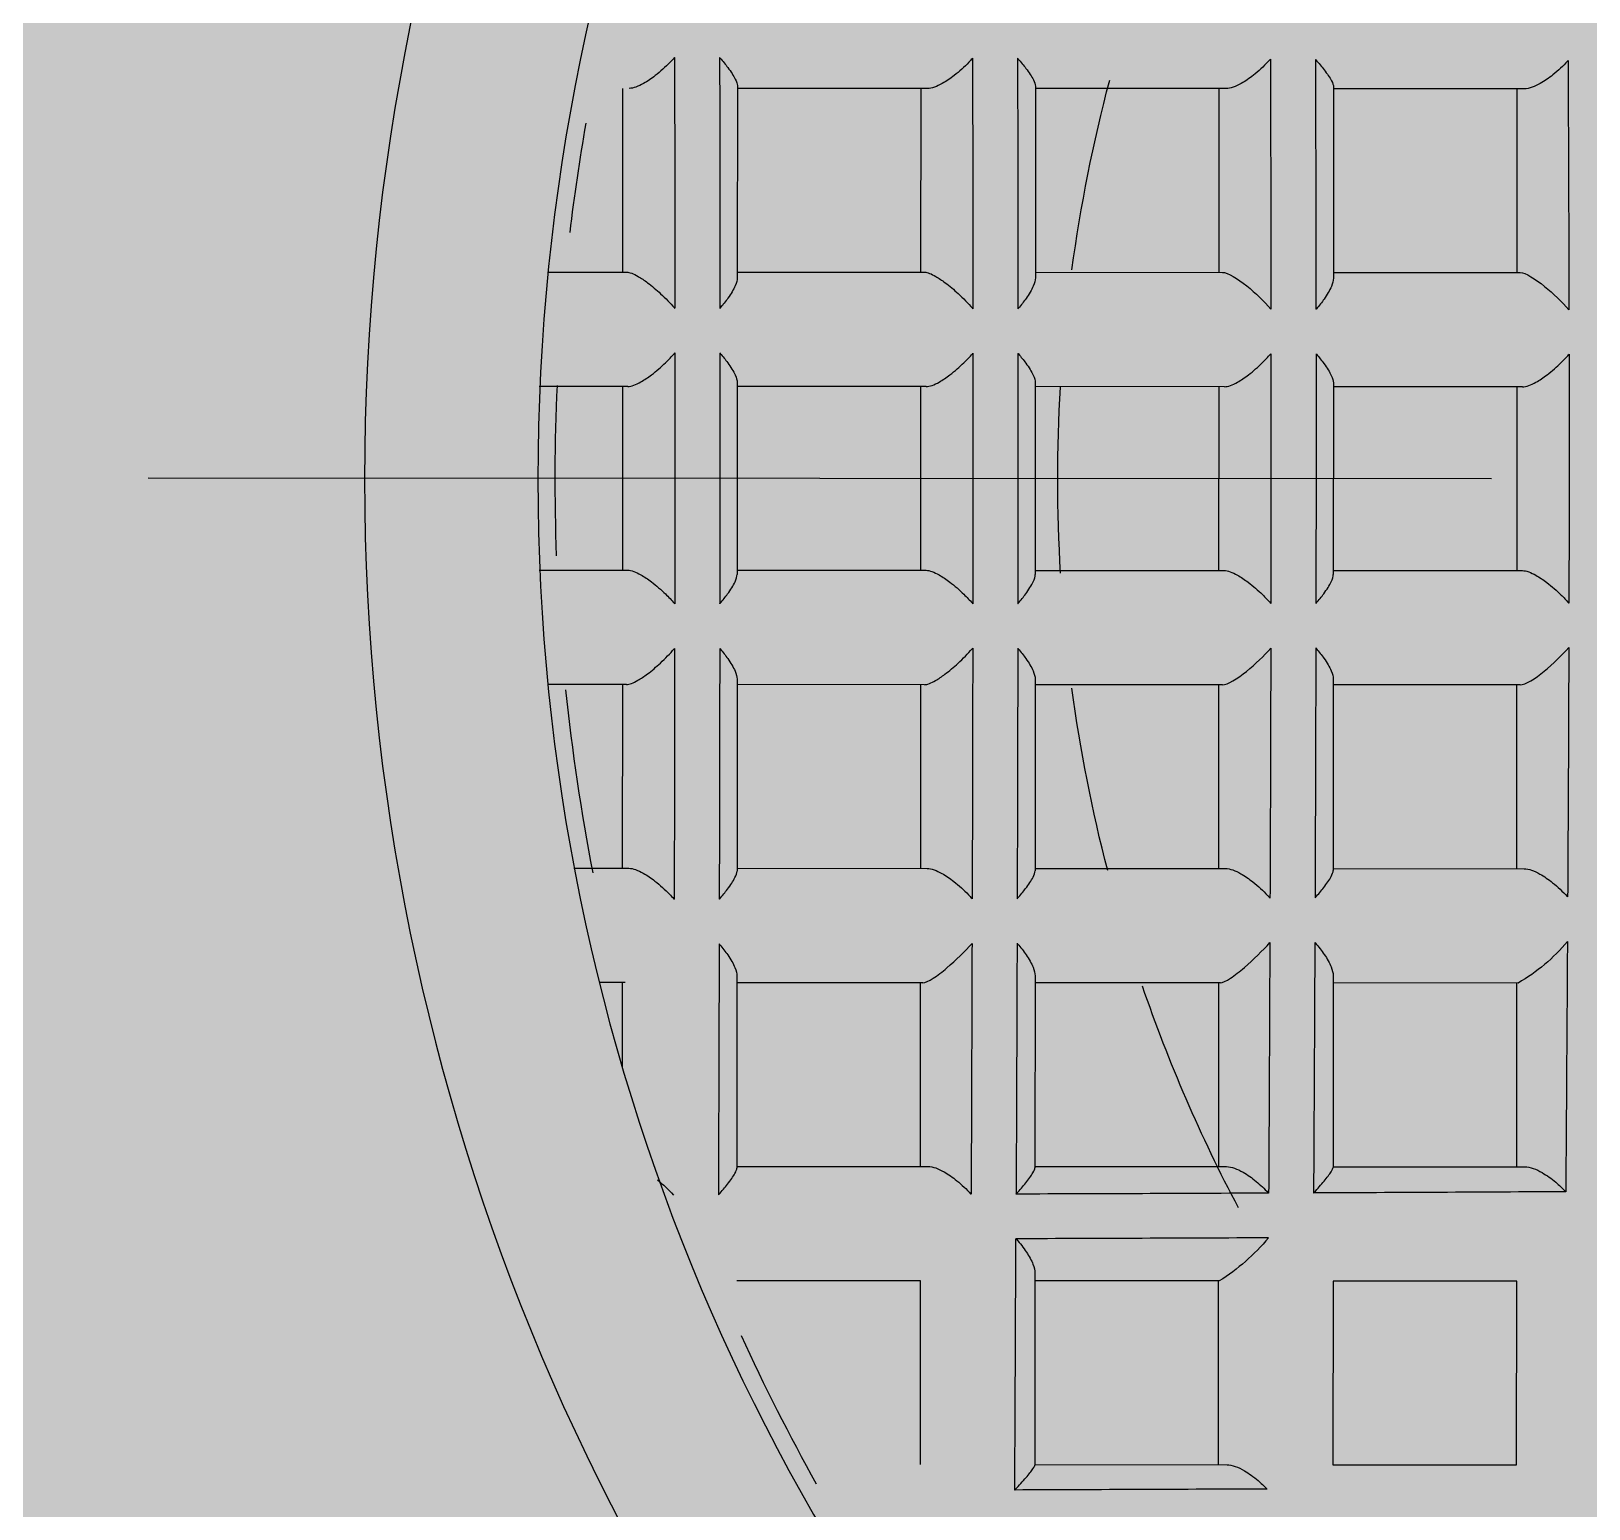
# Model space of a CAD drawing. Header units: millimetres. Extents: x 307301 to 459443, y -2888111 to -2805601.
# Drawn here: x 451690.309 to 451694.658, y -2883732.925 to -2883728.799 of the extents above; entities that cross this region are included whole.
import ezdxf

# ---------------------------------------------------------------- set-up
doc = ezdxf.new("R2010")
doc.units = ezdxf.units.MM
doc.header["$LTSCALE"] = 10
doc.header["$MEASUREMENT"] = 0
doc.linetypes.add('CENTER2', pattern=[1.125, 0.75, -0.125, 0.125, -0.125])
for name, color, linetype in [('$DDT_AUDIT_GENERATED_(131)', 7, 'Continuous'), ('$DDT_AUDIT_GENERATED_(159)', 7, 'Continuous'), ('$DDT_AUDIT_GENERATED_(15E)', 7, 'Continuous'), ('$DDT_AUDIT_GENERATED_(224)', 7, 'Continuous'), ('$DDT_AUDIT_GENERATED_(77)', 7, 'Continuous'), ('$DDT_AUDIT_GENERATED_(7E)', 7, 'Continuous'), ('$DDT_AUDIT_GENERATED_(901)', 7, 'Continuous'), ('$DDT_AUDIT_GENERATED_(E33)', 7, 'Continuous'), ('BMA  furniture', 6, 'Continuous'), ('Default', 7, 'Continuous'), ('Furniture - Plan', 3, 'Continuous')]:
    doc.layers.add(name, color=color, linetype=linetype)

# ---------------------------------------------------------------- blocks, each defined once
blk = doc.blocks.new('TUFTUFTU')
at = {"layer": 'Furniture - Plan', "ltscale": 0.01}
h = blk.add_hatch(color=250, dxfattribs=at)
h.dxf.hatch_style = 1
h.set_gradient(color1=(51, 51, 51), color2=(105, 105, 105), one_color=1, tint=0.41, name='INVCYLINDER')
edge = h.paths.add_edge_path()
edge.add_arc((1413476.9385, -245799.0001), 296.5262, 0, 360)
at = {"layer": '$DDT_AUDIT_GENERATED_(131)', "color": 6, "linetype": 'Continuous'}
for start, end in [(6.87565, 9.9396), (357.87453, 2.60321), (348.99827, 354.13679), (330.83897, 335.46196)]:
    blk.add_arc((1413476.9385, -245799.0001), 11.5165, start, end, dxfattribs=at)
at = {"layer": '$DDT_AUDIT_GENERATED_(159)', "color": 6, "linetype": 'Continuous'}
for start, end in [(7.72061, 14.82297), (356.55185, 3.38277), (345.46772, 352.29864), (332.14559, 341.03214)]:
    blk.add_arc((1413476.9385, -245799.0001), 8.71, start, end, dxfattribs=at)
at = {"layer": '$DDT_AUDIT_GENERATED_(15E)', "color": 3, "linetype": 'Continuous'}
for radius in [295.9456, 295.5585]:
    blk.add_circle((1413476.9385, -245799.0001), radius, dxfattribs=at)
at = {"layer": '$DDT_AUDIT_GENERATED_(224)', "color": 3, "linetype": 'Continuous'}
for radius in [300, 296.5262, 296.1324]:
    blk.add_circle((1413476.9385, -245799.0001), radius, dxfattribs=at)
at = {"layer": '$DDT_AUDIT_GENERATED_(77)', "color": 6, "linetype": 'Continuous'}
for radius in [20.2846, 17.9619, 12.5811]:
    blk.add_circle((1413476.9385, -245799.0001), radius, dxfattribs=at)
blk.add_arc((1413476.9385, -245799.0001), 18.0296, 345.02605, 285.02605, dxfattribs=at)
at = {"layer": '$DDT_AUDIT_GENERATED_(7E)', "color": 6, "linetype": 'Continuous'}
for radius in [62.9054, 61.937]:
    blk.add_circle((1413476.9385, -245799.0001), radius, dxfattribs=at)
at = {"layer": '$DDT_AUDIT_GENERATED_(901)', "color": 6, "linetype": 'Continuous'}
for p, q in [((1413483.0416, -245796.8198), (1413484.1087, -245796.8193)), ((1413483.0833, -245797.8456), (1413483.0828, -245796.8198)), ((1413484.1087, -245796.8077), (1413484.1092, -245797.8777)), ((1413484.7088, -245796.819), (1413485.7732, -245796.8185)), ((1413484.7479, -245797.8449), (1413484.7474, -245796.819)), ((1413485.7732, -245796.8046), (1413485.7737, -245797.8758)), ((1413486.3753, -245796.8183), (1413487.4378, -245796.8178)), ((1413486.4124, -245797.8441), (1413486.412, -245796.8183)), ((1413487.4378, -245796.8021), (1413487.4383, -245797.8742)), ((1413488.077, -245797.8433), (1413488.0766, -245796.8175)), ((1413484.1091, -245797.8451), (1413483.0658, -245797.8456)), ((1413485.7737, -245797.8444), (1413484.7286, -245797.8449)), ((1413487.4383, -245797.8436), (1413486.392, -245797.8441)), ((1413488.4977, -245797.8431), (1413488.0557, -245797.8434)), ((1413483.0529, -245798.4844), (1413484.1094, -245798.4839)), ((1413483.0841, -245799.5102), (1413483.0836, -245798.4843)), ((1413484.1094, -245798.4621), (1413484.1099, -245799.5315)), ((1413484.7185, -245798.4836), (1413485.774, -245798.4831)), ((1413484.7486, -245799.5094), (1413484.7482, -245798.4836)), ((1413485.774, -245798.4606), (1413485.7745, -245799.5315)), ((1413486.3837, -245798.4828), (1413487.4386, -245798.4824)), ((1413486.4132, -245799.5087), (1413486.4127, -245798.4828)), ((1413487.4386, -245798.4593), (1413487.4391, -245799.5313)), ((1413488.0487, -245798.4821), (1413488.5445, -245798.4819)), ((1413488.0778, -245799.5079), (1413488.0773, -245798.4821)), ((1413484.1099, -245799.5097), (1413483.0533, -245799.5102)), ((1413485.7745, -245799.509), (1413484.7189, -245799.5094)), ((1413487.439, -245799.5082), (1413486.3842, -245799.5087)), ((1413488.545, -245799.5077), (1413488.0492, -245799.5079)), ((1413483.0669, -245800.1489), (1413484.1102, -245800.1484)), ((1413483.0848, -245801.1748), (1413483.0843, -245800.1489)), ((1413484.1102, -245800.1159), (1413484.1107, -245801.1859)), ((1413484.7296, -245800.1482), (1413485.7748, -245800.1477)), ((1413484.7494, -245801.174), (1413484.7489, -245800.1482)), ((1413485.7747, -245800.1163), (1413485.7752, -245801.1875)), ((1413486.393, -245800.1474), (1413487.4393, -245800.1469)), ((1413486.414, -245801.1732), (1413486.4135, -245800.1474)), ((1413487.4393, -245800.1164), (1413487.4398, -245801.1885)), ((1413488.0568, -245800.1467), (1413488.4988, -245800.1465)), ((1413488.0785, -245801.1725), (1413488.0781, -245800.1466)), ((1413484.1107, -245801.1743), (1413483.0436, -245801.1748)), ((1413485.7752, -245801.1735), (1413484.7108, -245801.174)), ((1413487.4398, -245801.1728), (1413486.3773, -245801.1733)), ((1413488.3517, -245801.1724), (1413488.0433, -245801.1725)), ((1413483.0783, -245801.8135), (1413484.1109, -245801.813)), ((1413483.0856, -245802.8393), (1413483.0851, -245801.8135)), ((1413484.1109, -245801.7721), (1413484.1114, -245802.8433)), ((1413484.7396, -245801.8127), (1413485.7755, -245801.8123)), ((1413484.7501, -245802.8386), (1413484.7497, -245801.8127)), ((1413485.7755, -245801.7735), (1413485.776, -245802.8452)), ((1413486.4018, -245801.812), (1413487.4401, -245801.8115)), ((1413486.4147, -245802.8378), (1413486.4143, -245801.812)), ((1413487.4401, -245801.7744), (1413487.4406, -245802.8467)), ((1413488.0645, -245801.8112), (1413488.2064, -245801.8112)), ((1413488.079, -245802.2807), (1413488.0788, -245801.8112)), ((1413484.1114, -245802.8389), (1413483.0389, -245802.8394)), ((1413485.776, -245802.8381), (1413484.7057, -245802.8386)), ((1413487.4406, -245802.8373), (1413486.3723, -245802.8378)), ((1413483.0859, -245803.4781), (1413484.1117, -245803.4776)), ((1413483.0863, -245804.5039), (1413483.0859, -245803.4781)), ((1413484.1117, -245803.4776), (1413484.1122, -245804.5034)), ((1413484.7466, -245803.4773), (1413485.7763, -245803.4768)), ((1413484.7509, -245804.5031), (1413484.7504, -245803.4773)), ((1413485.7763, -245803.4329), (1413485.7767, -245804.5054)), ((1413486.415, -245803.4765), (1413487.4408, -245803.4761)), ((1413486.4155, -245804.5024), (1413486.415, -245803.4765)), ((1413484.1122, -245804.5034), (1413483.0863, -245804.5039)), ((1413485.7767, -245804.5027), (1413484.7035, -245804.5032))]:
    blk.add_line(p, q, dxfattribs=at)
for centre, radius, start, end in [((1413995.6419, -245799.2029), 512.8489, 179.716146, 179.87172), ((1414180.2063, -245798.9554), 696.0001, 179.8106544, 179.9255575), ((1414217.9062, -245798.9191), 733.4484, 179.8230805, 179.9321547), ((1414455.6156, -245798.7337), 969.7447, 179.876862, 179.9594952), ((1414502.4548, -245798.7024), 1016.3323, 179.88423, 179.9630951), ((1414790.5442, -245798.5284), 1303.0087, 179.9171909, 179.9787797), ((1414846.2534, -245798.4971), 1358.4663, 179.9218647, 179.9809504), ((1413844.9929, -245798.8327), 362.1995, 179.916101, 180.136005), ((1414038.0081, -245798.7449), 553.8017, 179.953918, 180.098188), ((1414076.7085, -245798.7273), 592.2505, 179.9585714, 180.0935344), ((1414318.3282, -245798.6175), 832.4573, 179.9779476, 180.0741581), ((1414365.6842, -245798.5959), 879.5616, 179.9805106, 180.0715951), ((1414655.9084, -245798.464), 1168.373, 179.9917209, 180.0603848), ((1414711.92, -245798.4385), 1224.1329, 179.9932779, 180.0588278), ((1413995.6763, -245798.3253), 512.8837, 180.180391, 180.335955), ((1414180.1835, -245798.4052), 695.9775, 180.1265464, 180.2414532), ((1414217.9272, -245798.4071), 733.4695, 180.1199526, 180.2290237), ((1414455.6004, -245798.3765), 969.7297, 180.0926099, 180.1752443), ((1414502.4689, -245798.3651), 1016.3466, 180.0890112, 180.1678752), ((1414790.5333, -245798.2772), 1302.998, 180.0733257, 180.1349151), ((1414846.2636, -245798.2577), 1358.4766, 180.0711556, 180.1302407), ((1415280.72, -245790.5794), 1797.9508, 180.3505943, 180.3951348), ((1413483.5757, -245800.9448), 1.001, 219.46289, 240.20448), ((1414950.9976, -245795.0155), 1466.799, 180.256692, 180.3113365), ((1414948.7623, -245795.3532), 1464.3111, 180.2439504, 180.2986971), ((1415050.2396, -245796.462), 1564.372, 180.1878766, 180.2391692), ((1415082.0814, -245796.576), 1595.9618, 180.180084, 180.2303692), ((1415310.6974, -245796.9832), 1823.1637, 180.144928, 180.1889829), ((1413488.3398, -245803.4855), 0.7316, 128.47987, 138.13419), ((1413488.4935, -244824.8103), 978.1849, 269.6672088, 269.7496923), ((1413490.2053, -244434.0205), 1368.9784, 269.7600073, 269.8190252), ((1413490.7032, -244339.098), 1464.1516, 269.756176, 269.8113478), ((1413485.3668, -245802.4951), 1.1616, 219.65621, 237.73232), ((1413492.2355, -244057.5675), 1747.0886, 269.7456541, 269.7918495)]:
    blk.add_arc(centre, radius, start, end, dxfattribs=at)
for points, knots in [([(1413482.7993, -245796.6622), (1413482.8002, -245796.6631), (1413482.801, -245796.664), (1413482.8019, -245796.665), (1413482.8267, -245796.6921), (1413482.8546, -245796.7184), (1413482.8837, -245796.7417), (1413482.9065, -245796.7599), (1413482.9306, -245796.7767), (1413482.9542, -245796.79), (1413482.9699, -245796.7988), (1413482.9857, -245796.8063), (1413483.0005, -245796.8115), (1413483.0154, -245796.8168), (1413483.0296, -245796.8198), (1413483.0416, -245796.8198)], [0, 0, 0, 0, 0.012042, 0.012042, 0.012042, 0.36189, 0.36189, 0.36189, 0.635674, 0.635674, 0.635674, 0.816818, 0.816818, 0.816818, 1, 1, 1, 1]), ([(1413484.21, -245796.6554), (1413484.2093, -245796.6562), (1413484.2085, -245796.6571), (1413484.2077, -245796.6579), (1413484.1908, -245796.677), (1413484.1752, -245796.6956), (1413484.1615, -245796.7133), (1413484.1442, -245796.7357), (1413484.1296, -245796.7569), (1413484.1201, -245796.7748), (1413484.1131, -245796.788), (1413484.1087, -245796.7997), (1413484.1087, -245796.8077)], [0, 0, 0, 0, 0.013976, 0.013976, 0.013976, 0.321504, 0.321504, 0.321504, 0.711834, 0.711834, 0.711834, 1, 1, 1, 1]), ([(1413484.4614, -245796.6544), (1413484.4622, -245796.6553), (1413484.4631, -245796.6562), (1413484.4639, -245796.6572), (1413484.4675, -245796.6611), (1413484.4711, -245796.665), (1413484.4748, -245796.6689), (1413484.4997, -245796.6954), (1413484.5276, -245796.7212), (1413484.5564, -245796.744), (1413484.5786, -245796.7614), (1413484.6019, -245796.7775), (1413484.6247, -245796.7903), (1413484.6399, -245796.7988), (1413484.6552, -245796.8061), (1413484.6694, -245796.8111), (1413484.6838, -245796.8161), (1413484.6974, -245796.819), (1413484.7088, -245796.819)], [0, 0, 0, 0, 0.011715, 0.011715, 0.011715, 0.060732, 0.060732, 0.060732, 0.397296, 0.397296, 0.397296, 0.654831, 0.654831, 0.654831, 0.826479, 0.826479, 0.826479, 1, 1, 1, 1]), ([(1413485.8731, -245796.6495), (1413485.8724, -245796.6504), (1413485.8716, -245796.6513), (1413485.8708, -245796.6521), (1413485.8546, -245796.6706), (1413485.8396, -245796.6887), (1413485.8264, -245796.7061), (1413485.809, -245796.7289), (1413485.7943, -245796.7508), (1413485.7848, -245796.7695), (1413485.7777, -245796.7833), (1413485.7732, -245796.7957), (1413485.7732, -245796.8046)], [0, 0, 0, 0, 0.014142, 0.014142, 0.014142, 0.312027, 0.312027, 0.312027, 0.706914, 0.706914, 0.706914, 1, 1, 1, 1]), ([(1413486.1246, -245796.6488), (1413486.1254, -245796.6497), (1413486.1262, -245796.6507), (1413486.1271, -245796.6516), (1413486.1331, -245796.6583), (1413486.1393, -245796.665), (1413486.1456, -245796.6716), (1413486.1705, -245796.6976), (1413486.1983, -245796.7229), (1413486.2269, -245796.7453), (1413486.2486, -245796.7622), (1413486.2714, -245796.7778), (1413486.2935, -245796.7902), (1413486.3084, -245796.7986), (1413486.3233, -245796.8056), (1413486.3372, -245796.8105), (1413486.3511, -245796.8155), (1413486.3643, -245796.8183), (1413486.3753, -245796.8183)], [0, 0, 0, 0, 0.0115, 0.0115, 0.0115, 0.093513, 0.093513, 0.093513, 0.420477, 0.420477, 0.420477, 0.667211, 0.667211, 0.667211, 0.832727, 0.832727, 0.832727, 1, 1, 1, 1]), ([(1413487.5368, -245796.6451), (1413487.536, -245796.646), (1413487.5353, -245796.6469), (1413487.5345, -245796.6478), (1413487.5187, -245796.6659), (1413487.504, -245796.6838), (1413487.4911, -245796.7009), (1413487.4737, -245796.7241), (1413487.459, -245796.7464), (1413487.4494, -245796.7655), (1413487.4423, -245796.7798), (1413487.4378, -245796.7927), (1413487.4378, -245796.8021)], [0, 0, 0, 0, 0.014252, 0.014252, 0.014252, 0.306746, 0.306746, 0.306746, 0.70396, 0.70396, 0.70396, 1, 1, 1, 1]), ([(1413487.7883, -245796.6446), (1413487.7892, -245796.6455), (1413487.79, -245796.6464), (1413487.7908, -245796.6474), (1413487.7986, -245796.6561), (1413487.8067, -245796.6648), (1413487.815, -245796.6733), (1413487.8399, -245796.6989), (1413487.8675, -245796.7239), (1413487.8959, -245796.746), (1413487.9172, -245796.7625), (1413487.9396, -245796.7778), (1413487.9612, -245796.7899), (1413487.9759, -245796.7982), (1413487.9906, -245796.8051), (1413488.0041, -245796.8099), (1413488.0178, -245796.8148), (1413488.0307, -245796.8175), (1413488.0413, -245796.8175)], [0, 0, 0, 0, 0.011348, 0.011348, 0.011348, 0.116907, 0.116907, 0.116907, 0.436701, 0.436701, 0.436701, 0.675798, 0.675798, 0.675798, 0.837062, 0.837062, 0.837062, 1, 1, 1, 1]), ([(1413483.0658, -245797.8456), (1413483.0384, -245797.8456), (1413482.9809, -245797.8821), (1413482.8806, -245797.9637), (1413482.8336, -245798.01), (1413482.7943, -245798.0547)], [0, 0, 0, 0, 0.5, 0.5, 1, 1, 1, 1]), ([(1413484.1092, -245797.8777), (1413484.1092, -245797.8908), (1413484.1136, -245797.9068), (1413484.1208, -245797.9238), (1413484.1301, -245797.9456), (1413484.1443, -245797.9696), (1413484.1612, -245797.9936), (1413484.174, -245798.0117), (1413484.1886, -245798.0302), (1413484.2044, -245798.0484), (1413484.2052, -245798.0493), (1413484.206, -245798.0502), (1413484.2068, -245798.0511)], [0, 0, 0, 0, 0.30264, 0.30264, 0.30264, 0.692716, 0.692716, 0.692716, 0.985046, 0.985046, 0.985046, 1, 1, 1, 1]), ([(1413484.7286, -245797.8449), (1413484.7002, -245797.8449), (1413484.6434, -245797.8802), (1413484.544, -245797.9603), (1413484.4973, -245798.0062), (1413484.4584, -245798.0506)], [0, 0, 0, 0, 0.5, 0.5, 1, 1, 1, 1]), ([(1413485.7737, -245797.8758), (1413485.7737, -245797.8887), (1413485.7781, -245797.9046), (1413485.7854, -245797.9214), (1413485.7947, -245797.9431), (1413485.809, -245797.9671), (1413485.826, -245797.9911), (1413485.8387, -245798.009), (1413485.8531, -245798.0273), (1413485.8687, -245798.0453), (1413485.8695, -245798.0463), (1413485.8703, -245798.0472), (1413485.8711, -245798.0481)], [0, 0, 0, 0, 0.303302, 0.303302, 0.303302, 0.695194, 0.695194, 0.695194, 0.985076, 0.985076, 0.985076, 1, 1, 1, 1]), ([(1413486.392, -245797.8441), (1413486.3847, -245797.8441), (1413486.3752, -245797.8463), (1413486.3645, -245797.8504), (1413486.3539, -245797.8544), (1413486.342, -245797.8604), (1413486.3296, -245797.8676), (1413486.3128, -245797.8774), (1413486.295, -245797.8895), (1413486.2775, -245797.9026), (1413486.2528, -245797.9211), (1413486.2282, -245797.942), (1413486.2051, -245797.9632), (1413486.1763, -245797.9898), (1413486.1491, -245798.0177), (1413486.1251, -245798.045), (1413486.1243, -245798.0459), (1413486.1235, -245798.0468), (1413486.1227, -245798.0477)], [0, 0, 0, 0, 0.129049, 0.129049, 0.129049, 0.257259, 0.257259, 0.257259, 0.432473, 0.432473, 0.432473, 0.68013, 0.68013, 0.68013, 0.989883, 0.989883, 0.989883, 1, 1, 1, 1]), ([(1413487.4383, -245797.8742), (1413487.4383, -245797.887), (1413487.4427, -245797.9027), (1413487.45, -245797.9195), (1413487.4593, -245797.9411), (1413487.4736, -245797.9651), (1413487.4907, -245797.9892), (1413487.5033, -245798.0069), (1413487.5176, -245798.0251), (1413487.5331, -245798.043), (1413487.5339, -245798.0439), (1413487.5347, -245798.0449), (1413487.5355, -245798.0458)], [0, 0, 0, 0, 0.303662, 0.303662, 0.303662, 0.696688, 0.696688, 0.696688, 0.9851, 0.9851, 0.9851, 1, 1, 1, 1]), ([(1413488.0557, -245797.8434), (1413488.0482, -245797.8434), (1413488.0385, -245797.8456), (1413488.0277, -245797.8497), (1413488.0169, -245797.8538), (1413488.0048, -245797.8598), (1413487.9923, -245797.8671), (1413487.9753, -245797.8769), (1413487.9571, -245797.8893), (1413487.9394, -245797.9026), (1413487.9145, -245797.9213), (1413487.8896, -245797.9424), (1413487.8664, -245797.9639), (1413487.8387, -245797.9895), (1413487.8126, -245798.0164), (1413487.7895, -245798.0428), (1413487.7887, -245798.0437), (1413487.7879, -245798.0446), (1413487.7871, -245798.0455)], [0, 0, 0, 0, 0.130615, 0.130615, 0.130615, 0.260342, 0.260342, 0.260342, 0.438697, 0.438697, 0.438697, 0.690382, 0.690382, 0.690382, 0.989825, 0.989825, 0.989825, 1, 1, 1, 1]), ([(1413483.0529, -245798.4844), (1413483.0433, -245798.4844), (1413483.0314, -245798.4818), (1413483.0187, -245798.4772), (1413483.006, -245798.4727), (1413482.9921, -245798.4661), (1413482.9782, -245798.4583), (1413482.9579, -245798.4469), (1413482.9368, -245798.4327), (1413482.9166, -245798.4173), (1413482.8888, -245798.3962), (1413482.8617, -245798.3723), (1413482.8369, -245798.3479), (1413482.8227, -245798.3339), (1413482.8091, -245798.3195), (1413482.7963, -245798.3051), (1413482.7955, -245798.3042), (1413482.7947, -245798.3032), (1413482.7939, -245798.3023)], [0, 0, 0, 0, 0.151079, 0.151079, 0.151079, 0.300732, 0.300732, 0.300732, 0.51881, 0.51881, 0.51881, 0.818547, 0.818547, 0.818547, 0.989051, 0.989051, 0.989051, 1, 1, 1, 1]), ([(1413484.2066, -245798.2995), (1413484.2058, -245798.3004), (1413484.205, -245798.3013), (1413484.2042, -245798.3022), (1413484.1892, -245798.3196), (1413484.1752, -245798.337), (1413484.1628, -245798.3538), (1413484.1454, -245798.3776), (1413484.1307, -245798.4008), (1413484.1211, -245798.4213), (1413484.1139, -245798.4368), (1413484.1094, -245798.4511), (1413484.1094, -245798.4621)], [0, 0, 0, 0, 0.0146, 0.0146, 0.0146, 0.296351, 0.296351, 0.296351, 0.697247, 0.697247, 0.697247, 1, 1, 1, 1]), ([(1413484.7185, -245798.4836), (1413484.7091, -245798.4836), (1413484.6974, -245798.4811), (1413484.6849, -245798.4766), (1413484.6724, -245798.4721), (1413484.6587, -245798.4655), (1413484.6449, -245798.4578), (1413484.625, -245798.4466), (1413484.6043, -245798.4325), (1413484.5843, -245798.4174), (1413484.5568, -245798.3966), (1413484.5299, -245798.373), (1413484.5053, -245798.3489), (1413484.4896, -245798.3335), (1413484.4746, -245798.3177), (1413484.4606, -245798.3019), (1413484.4598, -245798.3009), (1413484.459, -245798.3), (1413484.4582, -245798.2991)], [0, 0, 0, 0, 0.148561, 0.148561, 0.148561, 0.295756, 0.295756, 0.295756, 0.509003, 0.509003, 0.509003, 0.80311, 0.80311, 0.80311, 0.989148, 0.989148, 0.989148, 1, 1, 1, 1]), ([(1413485.871, -245798.2971), (1413485.8702, -245798.298), (1413485.8694, -245798.2989), (1413485.8687, -245798.2998), (1413485.8536, -245798.3172), (1413485.8396, -245798.3346), (1413485.8273, -245798.3515), (1413485.8099, -245798.3753), (1413485.7952, -245798.3987), (1413485.7857, -245798.4193), (1413485.7785, -245798.4349), (1413485.774, -245798.4494), (1413485.774, -245798.4606)], [0, 0, 0, 0, 0.014628, 0.014628, 0.014628, 0.296243, 0.296243, 0.296243, 0.696776, 0.696776, 0.696776, 1, 1, 1, 1]), ([(1413486.3837, -245798.4828), (1413486.3744, -245798.4828), (1413486.3629, -245798.4804), (1413486.3505, -245798.4759), (1413486.3382, -245798.4714), (1413486.3246, -245798.4649), (1413486.3109, -245798.4572), (1413486.2913, -245798.4461), (1413486.2707, -245798.4322), (1413486.2509, -245798.4172), (1413486.2236, -245798.3965), (1413486.1969, -245798.3731), (1413486.1723, -245798.3492), (1413486.1557, -245798.333), (1413486.1398, -245798.3163), (1413486.125, -245798.2995), (1413486.1242, -245798.2986), (1413486.1234, -245798.2977), (1413486.1226, -245798.2968)], [0, 0, 0, 0, 0.146971, 0.146971, 0.146971, 0.292613, 0.292613, 0.292613, 0.502793, 0.502793, 0.502793, 0.793256, 0.793256, 0.793256, 0.98921, 0.98921, 0.98921, 1, 1, 1, 1]), ([(1413487.5355, -245798.2951), (1413487.5347, -245798.296), (1413487.5339, -245798.2969), (1413487.5331, -245798.2978), (1413487.5181, -245798.3153), (1413487.5041, -245798.3327), (1413487.4918, -245798.3497), (1413487.4744, -245798.3735), (1413487.4598, -245798.397), (1413487.4503, -245798.4177), (1413487.443, -245798.4334), (1413487.4386, -245798.448), (1413487.4386, -245798.4593)], [0, 0, 0, 0, 0.014647, 0.014647, 0.014647, 0.296301, 0.296301, 0.296301, 0.696508, 0.696508, 0.696508, 1, 1, 1, 1]), ([(1413488.0487, -245798.4821), (1413488.0396, -245798.4821), (1413488.0282, -245798.4796), (1413488.0159, -245798.4751), (1413488.0036, -245798.4707), (1413487.9902, -245798.4642), (1413487.9765, -245798.4565), (1413487.957, -245798.4455), (1413487.9366, -245798.4317), (1413487.9169, -245798.4168), (1413487.8898, -245798.3963), (1413487.8631, -245798.373), (1413487.8387, -245798.3493), (1413487.8213, -245798.3324), (1413487.8048, -245798.315), (1413487.7895, -245798.2976), (1413487.7887, -245798.2967), (1413487.7879, -245798.2958), (1413487.7871, -245798.2949)], [0, 0, 0, 0, 0.145875, 0.145875, 0.145875, 0.290449, 0.290449, 0.290449, 0.498511, 0.498511, 0.498511, 0.786425, 0.786425, 0.786425, 0.989253, 0.989253, 0.989253, 1, 1, 1, 1]), ([(1413483.0533, -245799.5102), (1413483.0437, -245799.5102), (1413483.0319, -245799.5128), (1413483.0191, -245799.5174), (1413483.0065, -245799.5219), (1413482.9926, -245799.5285), (1413482.9787, -245799.5364), (1413482.9584, -245799.5477), (1413482.9373, -245799.562), (1413482.9171, -245799.5774), (1413482.8894, -245799.5985), (1413482.8622, -245799.6224), (1413482.8375, -245799.6468), (1413482.8233, -245799.6609), (1413482.8097, -245799.6752), (1413482.7969, -245799.6897), (1413482.7961, -245799.6906), (1413482.7953, -245799.6915), (1413482.7945, -245799.6925)], [0, 0, 0, 0, 0.151079, 0.151079, 0.151079, 0.300732, 0.300732, 0.300732, 0.51881, 0.51881, 0.51881, 0.818547, 0.818547, 0.818547, 0.989051, 0.989051, 0.989051, 1, 1, 1, 1]), ([(1413484.2072, -245799.694), (1413484.2064, -245799.6931), (1413484.2056, -245799.6922), (1413484.2049, -245799.6913), (1413484.1898, -245799.6739), (1413484.1758, -245799.6566), (1413484.1634, -245799.6398), (1413484.1459, -245799.616), (1413484.1312, -245799.5927), (1413484.1216, -245799.5723), (1413484.1144, -245799.5568), (1413484.1099, -245799.5425), (1413484.1099, -245799.5315)], [0, 0, 0, 0, 0.0146, 0.0146, 0.0146, 0.296351, 0.296351, 0.296351, 0.697247, 0.697247, 0.697247, 1, 1, 1, 1]), ([(1413484.7189, -245799.5094), (1413484.7095, -245799.5094), (1413484.6979, -245799.512), (1413484.6854, -245799.5165), (1413484.6729, -245799.521), (1413484.6592, -245799.5276), (1413484.6454, -245799.5353), (1413484.6255, -245799.5466), (1413484.6048, -245799.5606), (1413484.5848, -245799.5758), (1413484.5574, -245799.5966), (1413484.5305, -245799.6202), (1413484.5059, -245799.6444), (1413484.4902, -245799.6597), (1413484.4752, -245799.6756), (1413484.4612, -245799.6914), (1413484.4604, -245799.6923), (1413484.4596, -245799.6933), (1413484.4588, -245799.6942)], [0, 0, 0, 0, 0.148561, 0.148561, 0.148561, 0.295756, 0.295756, 0.295756, 0.509003, 0.509003, 0.509003, 0.80311, 0.80311, 0.80311, 0.989148, 0.989148, 0.989148, 1, 1, 1, 1]), ([(1413485.8716, -245799.6949), (1413485.8708, -245799.694), (1413485.8701, -245799.6931), (1413485.8693, -245799.6922), (1413485.8542, -245799.6748), (1413485.8403, -245799.6574), (1413485.8279, -245799.6406), (1413485.8104, -245799.6167), (1413485.7958, -245799.5934), (1413485.7862, -245799.5728), (1413485.779, -245799.5571), (1413485.7745, -245799.5427), (1413485.7745, -245799.5315)], [0, 0, 0, 0, 0.014628, 0.014628, 0.014628, 0.296243, 0.296243, 0.296243, 0.696776, 0.696776, 0.696776, 1, 1, 1, 1]), ([(1413486.3842, -245799.5087), (1413486.3749, -245799.5087), (1413486.3634, -245799.5112), (1413486.351, -245799.5157), (1413486.3387, -245799.5202), (1413486.3251, -245799.5267), (1413486.3114, -245799.5344), (1413486.2918, -245799.5455), (1413486.2712, -245799.5594), (1413486.2514, -245799.5744), (1413486.2242, -245799.5951), (1413486.1974, -245799.6186), (1413486.1729, -245799.6425), (1413486.1563, -245799.6587), (1413486.1404, -245799.6755), (1413486.1256, -245799.6923), (1413486.1248, -245799.6932), (1413486.124, -245799.6941), (1413486.1232, -245799.695)], [0, 0, 0, 0, 0.146971, 0.146971, 0.146971, 0.292613, 0.292613, 0.292613, 0.502793, 0.502793, 0.502793, 0.793256, 0.793256, 0.793256, 0.98921, 0.98921, 0.98921, 1, 1, 1, 1]), ([(1413487.5361, -245799.6953), (1413487.5353, -245799.6944), (1413487.5346, -245799.6935), (1413487.5338, -245799.6926), (1413487.5187, -245799.6752), (1413487.5047, -245799.6578), (1413487.4924, -245799.6409), (1413487.475, -245799.617), (1413487.4603, -245799.5936), (1413487.4508, -245799.5729), (1413487.4435, -245799.5571), (1413487.4391, -245799.5426), (1413487.4391, -245799.5313)], [0, 0, 0, 0, 0.014647, 0.014647, 0.014647, 0.296301, 0.296301, 0.296301, 0.696508, 0.696508, 0.696508, 1, 1, 1, 1]), ([(1413488.0492, -245799.5079), (1413488.04, -245799.5079), (1413488.0287, -245799.5104), (1413488.0163, -245799.5149), (1413488.0041, -245799.5194), (1413487.9906, -245799.5258), (1413487.977, -245799.5335), (1413487.9575, -245799.5446), (1413487.9371, -245799.5584), (1413487.9174, -245799.5733), (1413487.8903, -245799.5939), (1413487.8637, -245799.6172), (1413487.8393, -245799.6409), (1413487.8219, -245799.6578), (1413487.8054, -245799.6752), (1413487.7901, -245799.6926), (1413487.7893, -245799.6935), (1413487.7885, -245799.6944), (1413487.7877, -245799.6954)], [0, 0, 0, 0, 0.145875, 0.145875, 0.145875, 0.290449, 0.290449, 0.290449, 0.498511, 0.498511, 0.498511, 0.786425, 0.786425, 0.786425, 0.989253, 0.989253, 0.989253, 1, 1, 1, 1]), ([(1413483.0669, -245800.1489), (1413483.0395, -245800.1489), (1413482.9819, -245800.1125), (1413482.8816, -245800.031), (1413482.8345, -245799.9848), (1413482.7952, -245799.9401)], [0, 0, 0, 0, 0.5, 0.5, 1, 1, 1, 1]), ([(1413484.2077, -245799.9424), (1413484.2069, -245799.9433), (1413484.2061, -245799.9442), (1413484.2053, -245799.9451), (1413484.1895, -245799.9633), (1413484.1749, -245799.9818), (1413484.1621, -245799.9999), (1413484.1452, -245800.024), (1413484.131, -245800.048), (1413484.1218, -245800.0698), (1413484.1146, -245800.0868), (1413484.1102, -245800.1028), (1413484.1102, -245800.1159)], [0, 0, 0, 0, 0.014954, 0.014954, 0.014954, 0.307284, 0.307284, 0.307284, 0.69736, 0.69736, 0.69736, 1, 1, 1, 1]), ([(1413484.7296, -245800.1482), (1413484.7013, -245800.1482), (1413484.6444, -245800.1129), (1413484.5449, -245800.0329), (1413484.4982, -245799.9871), (1413484.4593, -245799.9427)], [0, 0, 0, 0, 0.5, 0.5, 1, 1, 1, 1]), ([(1413485.872, -245799.9439), (1413485.8712, -245799.9448), (1413485.8704, -245799.9457), (1413485.8696, -245799.9467), (1413485.854, -245799.9647), (1413485.8396, -245799.983), (1413485.8269, -245800.0009), (1413485.8099, -245800.025), (1413485.7957, -245800.0489), (1413485.7864, -245800.0707), (1413485.7791, -245800.0875), (1413485.7747, -245800.1034), (1413485.7747, -245800.1163)], [0, 0, 0, 0, 0.014924, 0.014924, 0.014924, 0.304806, 0.304806, 0.304806, 0.696698, 0.696698, 0.696698, 1, 1, 1, 1]), ([(1413486.393, -245800.1474), (1413486.3857, -245800.1474), (1413486.3762, -245800.1452), (1413486.3656, -245800.1412), (1413486.355, -245800.1371), (1413486.343, -245800.1311), (1413486.3307, -245800.124), (1413486.3139, -245800.1142), (1413486.296, -245800.1021), (1413486.2785, -245800.089), (1413486.2538, -245800.0705), (1413486.2291, -245800.0497), (1413486.206, -245800.0285), (1413486.1772, -245800.002), (1413486.15, -245799.974), (1413486.1259, -245799.9467), (1413486.1251, -245799.9458), (1413486.1244, -245799.9449), (1413486.1236, -245799.944)], [0, 0, 0, 0, 0.129049, 0.129049, 0.129049, 0.257259, 0.257259, 0.257259, 0.432473, 0.432473, 0.432473, 0.68013, 0.68013, 0.68013, 0.989883, 0.989883, 0.989883, 1, 1, 1, 1]), ([(1413487.5364, -245799.9447), (1413487.5356, -245799.9456), (1413487.5348, -245799.9465), (1413487.534, -245799.9475), (1413487.5185, -245799.9654), (1413487.5042, -245799.9836), (1413487.4916, -245800.0014), (1413487.4745, -245800.0254), (1413487.4603, -245800.0494), (1413487.4509, -245800.0711), (1413487.4437, -245800.0878), (1413487.4393, -245800.1036), (1413487.4393, -245800.1164)], [0, 0, 0, 0, 0.0149, 0.0149, 0.0149, 0.303312, 0.303312, 0.303312, 0.696338, 0.696338, 0.696338, 1, 1, 1, 1]), ([(1413488.0568, -245800.1467), (1413488.0493, -245800.1467), (1413488.0396, -245800.1444), (1413488.0288, -245800.1403), (1413488.018, -245800.1362), (1413488.0058, -245800.1302), (1413487.9934, -245800.123), (1413487.9763, -245800.1131), (1413487.9581, -245800.1008), (1413487.9404, -245800.0875), (1413487.9154, -245800.0689), (1413487.8905, -245800.0478), (1413487.8673, -245800.0263), (1413487.8397, -245800.0007), (1413487.8135, -245799.9738), (1413487.7904, -245799.9475), (1413487.7896, -245799.9466), (1413487.7888, -245799.9457), (1413487.788, -245799.9448)], [0, 0, 0, 0, 0.130615, 0.130615, 0.130615, 0.260342, 0.260342, 0.260342, 0.438697, 0.438697, 0.438697, 0.690382, 0.690382, 0.690382, 0.989825, 0.989825, 0.989825, 1, 1, 1, 1]), ([(1413483.0436, -245801.1748), (1413483.0316, -245801.1748), (1413483.0174, -245801.1778), (1413483.0025, -245801.1831), (1413482.9877, -245801.1883), (1413482.9719, -245801.1958), (1413482.9562, -245801.2047), (1413482.9326, -245801.218), (1413482.9086, -245801.2348), (1413482.8858, -245801.253), (1413482.8567, -245801.2763), (1413482.8288, -245801.3027), (1413482.804, -245801.3298), (1413482.8031, -245801.3307), (1413482.8023, -245801.3317), (1413482.8014, -245801.3326)], [0, 0, 0, 0, 0.183182, 0.183182, 0.183182, 0.364326, 0.364326, 0.364326, 0.63811, 0.63811, 0.63811, 0.987958, 0.987958, 0.987958, 1, 1, 1, 1]), ([(1413484.2122, -245801.3381), (1413484.2114, -245801.3373), (1413484.2106, -245801.3364), (1413484.2099, -245801.3356), (1413484.1929, -245801.3166), (1413484.1773, -245801.2979), (1413484.1636, -245801.2802), (1413484.1463, -245801.2579), (1413484.1317, -245801.2366), (1413484.1221, -245801.2188), (1413484.1151, -245801.2056), (1413484.1107, -245801.1939), (1413484.1107, -245801.1859)], [0, 0, 0, 0, 0.013976, 0.013976, 0.013976, 0.321504, 0.321504, 0.321504, 0.711834, 0.711834, 0.711834, 1, 1, 1, 1]), ([(1413484.7108, -245801.174), (1413484.6994, -245801.174), (1413484.6858, -245801.1769), (1413484.6714, -245801.182), (1413484.6572, -245801.187), (1413484.6419, -245801.1943), (1413484.6267, -245801.2029), (1413484.6039, -245801.2157), (1413484.5806, -245801.2318), (1413484.5585, -245801.2492), (1413484.5296, -245801.272), (1413484.5018, -245801.2978), (1413484.4769, -245801.3243), (1413484.4732, -245801.3282), (1413484.4696, -245801.3322), (1413484.466, -245801.3361), (1413484.4652, -245801.337), (1413484.4643, -245801.338), (1413484.4635, -245801.3389)], [0, 0, 0, 0, 0.173521, 0.173521, 0.173521, 0.345169, 0.345169, 0.345169, 0.602704, 0.602704, 0.602704, 0.939268, 0.939268, 0.939268, 0.988285, 0.988285, 0.988285, 1, 1, 1, 1]), ([(1413485.8753, -245801.3425), (1413485.8745, -245801.3416), (1413485.8737, -245801.3407), (1413485.8729, -245801.3399), (1413485.8567, -245801.3214), (1413485.8417, -245801.3033), (1413485.8285, -245801.286), (1413485.8111, -245801.2631), (1413485.7964, -245801.2412), (1413485.7868, -245801.2226), (1413485.7797, -245801.2087), (1413485.7752, -245801.1963), (1413485.7752, -245801.1875)], [0, 0, 0, 0, 0.014142, 0.014142, 0.014142, 0.312027, 0.312027, 0.312027, 0.706914, 0.706914, 0.706914, 1, 1, 1, 1]), ([(1413486.3773, -245801.1733), (1413486.3663, -245801.1733), (1413486.3531, -245801.1761), (1413486.3392, -245801.181), (1413486.3253, -245801.1859), (1413486.3104, -245801.193), (1413486.2955, -245801.2014), (1413486.2734, -245801.2138), (1413486.2506, -245801.2295), (1413486.229, -245801.2464), (1413486.2003, -245801.2688), (1413486.1726, -245801.2942), (1413486.1477, -245801.3202), (1413486.1414, -245801.3268), (1413486.1352, -245801.3335), (1413486.1292, -245801.3402), (1413486.1284, -245801.3411), (1413486.1275, -245801.342), (1413486.1267, -245801.343)], [0, 0, 0, 0, 0.167273, 0.167273, 0.167273, 0.332789, 0.332789, 0.332789, 0.579523, 0.579523, 0.579523, 0.906487, 0.906487, 0.906487, 0.9885, 0.9885, 0.9885, 1, 1, 1, 1]), ([(1413487.539, -245801.3453), (1413487.5382, -245801.3445), (1413487.5374, -245801.3436), (1413487.5366, -245801.3427), (1413487.5208, -245801.3246), (1413487.5061, -245801.3067), (1413487.4932, -245801.2896), (1413487.4757, -245801.2665), (1413487.461, -245801.2442), (1413487.4514, -245801.225), (1413487.4443, -245801.2107), (1413487.4398, -245801.1979), (1413487.4398, -245801.1885)], [0, 0, 0, 0, 0.014252, 0.014252, 0.014252, 0.306746, 0.306746, 0.306746, 0.70396, 0.70396, 0.70396, 1, 1, 1, 1]), ([(1413488.0433, -245801.1725), (1413488.0327, -245801.1725), (1413488.0198, -245801.1753), (1413488.0061, -245801.1801), (1413487.9926, -245801.1849), (1413487.9779, -245801.1919), (1413487.9632, -245801.2002), (1413487.9416, -245801.2123), (1413487.9193, -245801.2276), (1413487.8979, -245801.2442), (1413487.8695, -245801.2663), (1413487.842, -245801.2913), (1413487.8171, -245801.3169), (1413487.8088, -245801.3255), (1413487.8007, -245801.3341), (1413487.7929, -245801.3429), (1413487.7921, -245801.3438), (1413487.7913, -245801.3448), (1413487.7905, -245801.3457)], [0, 0, 0, 0, 0.162938, 0.162938, 0.162938, 0.324202, 0.324202, 0.324202, 0.563299, 0.563299, 0.563299, 0.883093, 0.883093, 0.883093, 0.988652, 0.988652, 0.988652, 1, 1, 1, 1]), ([(1413484.2132, -245801.587), (1413484.2124, -245801.5879), (1413484.2115, -245801.5888), (1413484.2107, -245801.5898), (1413484.1921, -245801.6107), (1413484.175, -245801.6324), (1413484.1604, -245801.6539), (1413484.1443, -245801.6775), (1413484.1309, -245801.7014), (1413484.1221, -245801.7235), (1413484.1151, -245801.741), (1413484.1109, -245801.7579), (1413484.1109, -245801.7721)], [0, 0, 0, 0, 0.014912, 0.014912, 0.014912, 0.34563, 0.34563, 0.34563, 0.710402, 0.710402, 0.710402, 1, 1, 1, 1]), ([(1413484.7396, -245801.8127), (1413484.7288, -245801.8127), (1413484.7082, -245801.8028), (1413484.6597, -245801.7704), (1413484.6327, -245801.7492), (1413484.5548, -245801.6824), (1413484.5055, -245801.6334), (1413484.4645, -245801.5878)], [0, 0, 0, 0, 0.25, 0.25, 0.5, 0.5, 1, 1, 1, 1]), ([(1413485.876, -245801.5917), (1413485.8752, -245801.5926), (1413485.8744, -245801.5935), (1413485.8735, -245801.5945), (1413485.8559, -245801.6145), (1413485.8397, -245801.6352), (1413485.8257, -245801.6555), (1413485.8094, -245801.6793), (1413485.7958, -245801.7033), (1413485.7868, -245801.7254), (1413485.7798, -245801.7428), (1413485.7755, -245801.7595), (1413485.7755, -245801.7735)], [0, 0, 0, 0, 0.014955, 0.014955, 0.014955, 0.332887, 0.332887, 0.332887, 0.705714, 0.705714, 0.705714, 1, 1, 1, 1]), ([(1413486.4018, -245801.812), (1413486.3898, -245801.812), (1413486.3688, -245801.8024), (1413486.3201, -245801.7712), (1413486.2934, -245801.7507), (1413486.2165, -245801.6858), (1413486.1678, -245801.6376), (1413486.1275, -245801.5922)], [0, 0, 0, 0, 0.25, 0.25, 0.5, 0.5, 1, 1, 1, 1]), ([(1413487.5396, -245801.5949), (1413487.5387, -245801.5958), (1413487.5379, -245801.5967), (1413487.5371, -245801.5977), (1413487.5201, -245801.6172), (1413487.5044, -245801.6371), (1413487.4908, -245801.6568), (1413487.4743, -245801.6807), (1413487.4605, -245801.7047), (1413487.4515, -245801.7268), (1413487.4444, -245801.7441), (1413487.4401, -245801.7607), (1413487.4401, -245801.7744)], [0, 0, 0, 0, 0.014965, 0.014965, 0.014965, 0.324839, 0.324839, 0.324839, 0.702876, 0.702876, 0.702876, 1, 1, 1, 1]), ([(1413483.0389, -245802.8394), (1413483.0255, -245802.8394), (1413483.0098, -245802.8428), (1413482.9935, -245802.8486), (1413482.9774, -245802.8543), (1413482.9604, -245802.8625), (1413482.9436, -245802.8723), (1413482.9181, -245802.887), (1413482.8923, -245802.9056), (1413482.8681, -245802.9259), (1413482.8495, -245802.9415), (1413482.8315, -245802.9584), (1413482.8147, -245802.9759), (1413482.8138, -245802.9768), (1413482.8129, -245802.9778), (1413482.812, -245802.9787)], [0, 0, 0, 0, 0.212867, 0.212867, 0.212867, 0.423265, 0.423265, 0.423265, 0.743237, 0.743237, 0.743237, 0.986997, 0.986997, 0.986997, 1, 1, 1, 1]), ([(1413484.2202, -245802.9859), (1413484.2194, -245802.985), (1413484.2186, -245802.9842), (1413484.2179, -245802.9834), (1413484.1971, -245802.961), (1413484.178, -245802.9395), (1413484.1618, -245802.9199), (1413484.1453, -245802.9001), (1413484.1314, -245802.8818), (1413484.1223, -245802.8675), (1413484.1156, -245802.8569), (1413484.1114, -245802.8482), (1413484.1114, -245802.8433)], [0, 0, 0, 0, 0.013311, 0.013311, 0.013311, 0.371992, 0.371992, 0.371992, 0.734773, 0.734773, 0.734773, 1, 1, 1, 1]), ([(1413484.7057, -245802.8386), (1413484.6929, -245802.8386), (1413484.6778, -245802.8418), (1413484.6622, -245802.8474), (1413484.6467, -245802.8529), (1413484.6302, -245802.8607), (1413484.6139, -245802.8701), (1413484.5893, -245802.8841), (1413484.5643, -245802.9019), (1413484.5407, -245802.9212), (1413484.5172, -245802.9406), (1413484.4945, -245802.962), (1413484.4738, -245802.9841), (1413484.4729, -245802.9851), (1413484.472, -245802.986), (1413484.4711, -245802.9869)], [0, 0, 0, 0, 0.198123, 0.198123, 0.198123, 0.393986, 0.393986, 0.393986, 0.691201, 0.691201, 0.691201, 0.987467, 0.987467, 0.987467, 1, 1, 1, 1]), ([(1413485.8813, -245802.9921), (1413485.8805, -245802.9913), (1413485.8797, -245802.9904), (1413485.879, -245802.9896), (1413485.8601, -245802.9688), (1413485.8427, -245802.9486), (1413485.8276, -245802.9299), (1413485.8108, -245802.9089), (1413485.7965, -245802.8892), (1413485.7871, -245802.8733), (1413485.7803, -245802.8615), (1413485.776, -245802.8515), (1413485.776, -245802.8452)], [0, 0, 0, 0, 0.013593, 0.013593, 0.013593, 0.347736, 0.347736, 0.347736, 0.724088, 0.724088, 0.724088, 1, 1, 1, 1]), ([(1413486.3723, -245802.8378), (1413486.3601, -245802.8378), (1413486.3455, -245802.8409), (1413486.3304, -245802.8463), (1413486.3154, -245802.8516), (1413486.2994, -245802.8592), (1413486.2835, -245802.8683), (1413486.2596, -245802.8818), (1413486.2352, -245802.8989), (1413486.2122, -245802.9175), (1413486.1849, -245802.9396), (1413486.1586, -245802.9645), (1413486.1351, -245802.9901), (1413486.1342, -245802.991), (1413486.1333, -245802.992), (1413486.1325, -245802.9929)], [0, 0, 0, 0, 0.187816, 0.187816, 0.187816, 0.373526, 0.373526, 0.373526, 0.654344, 0.654344, 0.654344, 0.987809, 0.987809, 0.987809, 1, 1, 1, 1]), ([(1413487.5436, -245802.9967), (1413487.5429, -245802.9958), (1413487.5421, -245802.995), (1413487.5413, -245802.9941), (1413487.5236, -245802.9743), (1413487.5072, -245802.955), (1413487.4929, -245802.9368), (1413487.4758, -245802.9151), (1413487.4613, -245802.8945), (1413487.4519, -245802.8775), (1413487.4449, -245802.8649), (1413487.4406, -245802.854), (1413487.4406, -245802.8467)], [0, 0, 0, 0, 0.013794, 0.013794, 0.013794, 0.332699, 0.332699, 0.332699, 0.717117, 0.717117, 0.717117, 1, 1, 1, 1]), ([(1413485.8823, -245803.2417), (1413485.8814, -245803.2427), (1413485.8806, -245803.2436), (1413485.8797, -245803.2446), (1413485.8591, -245803.2674), (1413485.8402, -245803.2913), (1413485.8243, -245803.315), (1413485.8087, -245803.3382), (1413485.7957, -245803.3619), (1413485.7872, -245803.3838), (1413485.7803, -245803.4015), (1413485.7763, -245803.4185), (1413485.7763, -245803.4329)], [0, 0, 0, 0, 0.014755, 0.014755, 0.014755, 0.370759, 0.370759, 0.370759, 0.720009, 0.720009, 0.720009, 1, 1, 1, 1]), ([(1413484.7035, -245804.5032), (1413484.6898, -245804.5032), (1413484.6738, -245804.5066), (1413484.6574, -245804.5126), (1413484.641, -245804.5184), (1413484.6238, -245804.5268), (1413484.6067, -245804.5367), (1413484.5809, -245804.5517), (1413484.5549, -245804.5707), (1413484.5304, -245804.5914), (1413484.5138, -245804.6054), (1413484.4978, -245804.6204), (1413484.4826, -245804.636), (1413484.4817, -245804.637), (1413484.4808, -245804.6379), (1413484.4799, -245804.6388)], [0, 0, 0, 0, 0.219462, 0.219462, 0.219462, 0.43637, 0.43637, 0.43637, 0.765904, 0.765904, 0.765904, 0.986795, 0.986795, 0.986795, 1, 1, 1, 1]), ([(1413485.8885, -245804.6445), (1413485.8878, -245804.6437), (1413485.887, -245804.6429), (1413485.8862, -245804.6421), (1413485.8638, -245804.6183), (1413485.8432, -245804.5955), (1413485.8258, -245804.5752), (1413485.8099, -245804.5565), (1413485.7963, -245804.5395), (1413485.7874, -245804.5264), (1413485.7808, -245804.5169), (1413485.7767, -245804.5093), (1413485.7767, -245804.5054)], [0, 0, 0, 0, 0.013084, 0.013084, 0.013084, 0.39311, 0.39311, 0.39311, 0.743636, 0.743636, 0.743636, 1, 1, 1, 1])]:
    blk.add_open_spline(points, degree=3, knots=knots, dxfattribs=at)
blk.add_open_spline([(1413485.8885, -245804.6445), (1413485.8864, -245804.1805), (1413485.8843, -245803.7131), (1413485.8823, -245803.2417)], degree=3, dxfattribs=at)
at = {"layer": '$DDT_AUDIT_GENERATED_(E33)', "color": 6, "linetype": 'Continuous'}
blk.add_circle((1413476.9385, -245799.0001), 11.6133, dxfattribs=at)
at = {"layer": 'Default', "color": 6, "linetype": 'CENTER2'}
blk.add_line((1413438.2275, -245799.0177), (1413515.6494, -245798.9825), dxfattribs=at)
blk = doc.blocks.new('SDTYTYT')
at = {"layer": 'Furniture - Plan', "color": 3, "xscale": 0.5000000000000486, "yscale": 0.5000000000000486, "zscale": 0.5000000000000486, "rotation": 180}
blk.add_blockref('TUFTUFTU', (925445.3989, -2867082.7135), dxfattribs=at)

msp = doc.modelspace()

# ---------------------------------------------------------------- block references
at = {"layer": 'BMA  furniture', "xscale": -1, "rotation": 180}
msp.add_blockref('SDTYTYT', (232990.601, -5627913.2632), dxfattribs=at)

doc.saveas('drawing.dxf')
